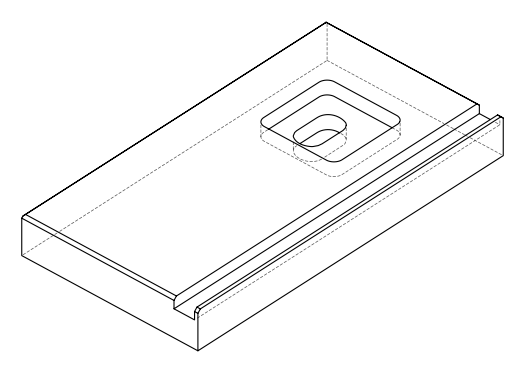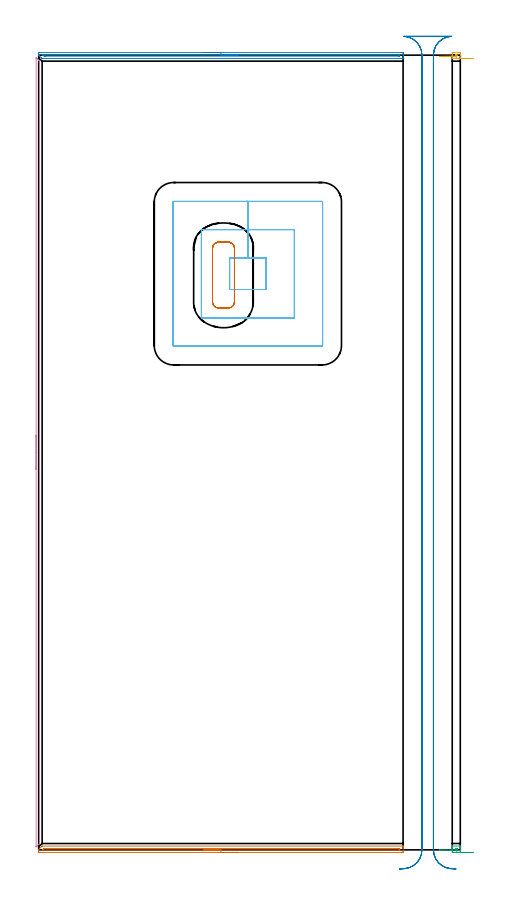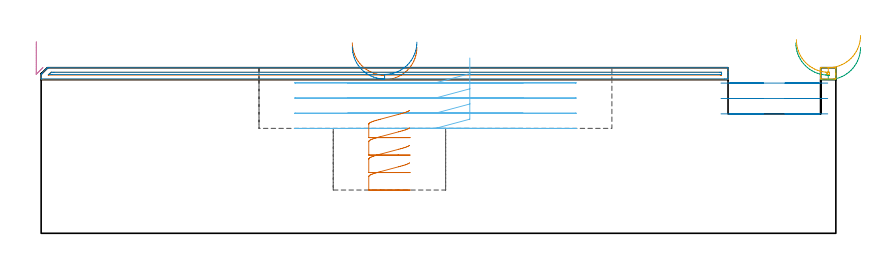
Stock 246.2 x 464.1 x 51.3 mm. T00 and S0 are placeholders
(PLAN: 8 operations, 1 tool changes, 24.7 min)
(1 AREA_MILL | FG_CHAMFER_SURFACE | UGT0205_001 | 3.55 min | 1477 mm3)
(2 AREA_MILL_1 | FG_CHAMFER_SURFACE_1 | UGT0205_001 | 3.54 min | 1321 mm3)
(3 AREA_MILL_2 | FG_CHAMFER_SURFACE_2 | UGT0205_001 | 0.23 min | 50 mm3)
(4 AREA_MILL_3 | FG_CHAMFER_SURFACE_3 | UGT0205_001 | 3.82 min | 917 mm3)
(5 AREA_MILL_4 | FG_CHAMFER_SURFACE_4 | UGT0205_001 | 0.22 min | 44 mm3)
(6 MILL_RECTANGULAR_POCKET | POCKET_RECTANGULAR_STRAIGHT | UGT0201_105 | Follow Part, ap 5.5, ae 75% | 5.84 min | 216826 mm3)
(7 MILL_RECTANGULAR_POCKET_1 | POCKET_RECTANGULAR_STRAIGHT_1 | UGT0201_105 | Follow Part, ap 5.5, ae 75% | 1.31 min | 36681 mm3)
(8 MILL_RECTANGULAR_SLOT | SLOT_RECTANGULAR | UGT0201_105 | Follow Part, ap 5.5, ae 75% | 6.22 min | 190421 mm3)
(TOOL UGT0205_001 | Chamfer Mill 20 x 3 x 45 deg. | D20 FL50 Z2)
(TOOL UGT0201_105 | End Mill 22 mm | D22 FL25 Z2)
(OP 1 AREA_MILL)
G17 G21 G94 G90
T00 M6
G54
G17 G0 G90 X116.4 Y-1.5 S1061 M3
G43 Z61.3 H0
Z57.6
G94 G1 X116.362 Z56.728 F250.
X116.248 Z55.864
X116.059 Z55.012
X115.797 Z54.18
X115.463 Z53.374
X115.06 Z52.6
X114.591 Z51.864
X114.06 Z51.172
X113.471 Z50.529
X112.828 Z49.94
X112.136 Z49.408
X111.4 Z48.94
X110.626 Z48.537
X109.82 Z48.203
X108.988 Z47.941
X108.136 Z47.752
X107.272 Z47.638
X106.4 Z47.6
X0.61
X0.425 Y-1.499 Z47.601
X0.163 Y-1.496 Z47.604
X0.002 Y-1.491 Z47.605
X0. Y-0.98 Z48.115
Y0.128 Z49.227
X0.002 Y0.194 Z49.292
X0.014 Y0.216 Z49.313
X1.976 Y2.177 Z51.276
X2.012 Y2.2 Z51.3
X212.641
X212.79 Y2.205 Z51.295
X212.792 Y2.173 Z51.264
X212.8 Y1.819 Z50.919
Y1.441 Z50.541
Y0.793 Z49.888
Y-0.417 Z48.68
X212.796 Y-0.98 Z48.115
X212.792 Y-1.49 Z47.605
X212.708 Y-1.493 Z47.603
X212.19 Y-1.5 Z47.6
X106.4
Y-0.086 Z49.014
X2.387
X2.202 Y-0.079 Z49.021
X2.207 Y-0.054 Z49.046
X2.216 Y-0.041 Z49.059
X2.276 Y0.025 Z49.125
X2.72 Y0.471 Z49.571
X2.884 Y0.634 Z49.734
X2.962 Y0.709 Z49.809
X3.014 Y0.756 Z49.856
X3.041 Y0.779 Z49.879
X3.065 Y0.78 Z49.88
X3.284 Y0.786 Z49.886
X210.405
X210.627 Y0.784 Z49.884
X210.734 Y0.781 Z49.881
X210.78 Y0.779 Z49.879
X210.79 Y0.75 Z49.85
X210.794 Y0.649 Z49.749
X210.798 Y0.402 Z49.502
X210.795 Y0.154 Z49.254
X210.79 Y-0.041 Z49.059
X210.781 Y-0.079 Z49.021
X210.734 Y-0.081 Z49.019
X210.624 Y-0.084 Z49.016
X210.405 Y-0.086 Z49.014
X106.4
X105.528 Z49.052
X104.663 Z49.166
X103.812 Z49.355
X102.98 Z49.617
X102.174 Z49.951
X101.4 Z50.354
X100.664 Z50.823
X99.972 Z51.354
X99.329 Z51.943
X98.74 Z52.586
X98.208 Z53.278
X97.74 Z54.014
X97.337 Z54.788
X97.003 Z55.594
X96.741 Z56.426
X96.552 Z57.278
X96.438 Z58.143
X96.4 Z59.014
G0 Z61.3
M5
M2
(OP 2 AREA_MILL_1)
G17 G21 G94 G90
T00 M6
G54
G17 G0 G90 X96.4 Y465.6 S1061 M3
G43 Z61.3 H0
Z57.8
G94 G1 X96.438 Z56.928 F250.
X96.552 Z56.064
X96.741 Z55.212
X97.003 Z54.38
X97.337 Z53.574
X97.74 Z52.8
X98.209 Z52.064
X98.74 Z51.372
X99.329 Z50.729
X99.972 Z50.14
X100.664 Z49.608
X101.4 Z49.14
X102.174 Z48.737
X102.98 Z48.403
X103.812 Z48.141
X104.664 Z47.952
X105.528 Z47.838
X106.4 Z47.8
X211.754
X212.19 Y465.599 Z47.801
X212.621 Y465.594 Z47.802
X212.79 Y465.59 Z47.804
X212.8 Y465.17 Z48.224
Y464.612 Z48.785
Y464.29 Z49.106
Y463.732 Z49.664
Y463.41 Z49.985
X212.799 Y462.413 Z50.986
X212.79 Y462.106 Z51.293
X212.637 Y462.1 Z51.3
X2.395
X2.006 Y462.098 Z51.282
X1.864 Y462.233 Z51.16
X1.502 Y462.597 Z50.802
X0.312 Y463.787 Z49.611
X0.248 Y463.85 Z49.547
X0.074 Y464.026 Z49.374
X0.014 Y464.087 Z49.313
X0.001 Y464.106 Z49.292
X0. Y465.408 Z47.992
X0.01 Y465.593 Z47.805
X0.049 Y465.6 Z47.8
X106.4
Y464.186 Z49.214
X210.405
X210.512 Y464.185 Z49.215
X210.767 Y464.179 Z49.221
X210.79 Y464.178 Z49.222
X210.794 Y464.159 Z49.241
X210.798 Y464.128 Z49.272
X210.799 Y464.099 Z49.301
X210.8 Y463.901 Z49.499
X210.798 Y463.655 Z49.745
X210.795 Y463.591 Z49.809
X210.79 Y463.54 Z49.86
X210.781 Y463.521 Z49.879
X210.299 Y463.514 Z49.886
X3.969
X3.288 Y463.516 Z49.884
X3.178 Y463.518 Z49.882
X3.171 Y463.52 Z49.88
X2.395 Y464.16 Z49.24
X2.39 Y464.172 Z49.228
X2.395 Y464.179 Z49.221
X2.506 Y464.181 Z49.219
X3.394 Y464.186 Z49.214
X106.4
X107.272 Z49.252
X108.137 Z49.366
X108.988 Z49.555
X109.82 Z49.817
X110.626 Z50.151
X111.4 Z50.554
X112.136 Z51.023
X112.828 Z51.554
X113.471 Z52.143
X114.06 Z52.786
X114.592 Z53.478
X115.06 Z54.214
X115.463 Z54.988
X115.797 Z55.794
X116.059 Z56.626
X116.248 Z57.478
X116.362 Z58.343
X116.4 Z59.214
G0 Z61.3
M5
M2
(OP 3 AREA_MILL_2)
G17 G21 G94 G90
T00 M6
G54
G17 G0 G90 X253.85 Y-1.5 S1061 M3
G43 Z61.3 H0
Z57.6
G94 G1 X253.812 Z56.728 F250.
X253.698 Z55.864
X253.509 Z55.012
X253.247 Z54.18
X252.913 Z53.374
X252.51 Z52.6
X252.042 Z51.864
X251.51 Z51.172
X250.921 Z50.529
X250.278 Z49.94
X249.586 Z49.408
X248.85 Z48.94
X248.076 Z48.537
X247.27 Z48.203
X246.438 Z47.941
X245.587 Z47.752
X244.722 Z47.638
X243.85 Z47.6
X242.07
X241.886 Y-1.498 Z47.602
X241.502 Y-1.491 Z47.605
X241.5 Y-1.229 Z47.869
Y-0.98 Z48.117
Y-0.342 Z48.754
Y-0.093 Z49.003
Y0.406 Z49.505
Y1.181 Z50.28
Y1.68 Z50.778
Y1.907 Z51.006
X241.507 Y2.179 Z51.271
X241.51 Y2.204 Z51.296
X241.623 Y2.2 Z51.3
X246.075
X246.19 Y2.197 Z51.289
X246.193 Y2.179 Z51.271
X246.2 Y1.907 Z51.006
Y1.181 Z50.28
Y0.405 Z49.504
Y-0.093 Z49.003
Y-0.342 Z48.754
Y-0.98 Z48.117
Y-1.229 Z47.869
X246.198 Y-1.491 Z47.605
X245.814 Y-1.5 Z47.6
X243.85
X243.843 Y-0.086 Z49.014
X243.629 Y-0.082 Z49.018
X243.525 Y-0.079 Z49.021
X243.509 Y-0.076 Z49.024
X243.506 Y-0.059 Z49.041
X243.503 Y-0.03 Z49.07
X243.501 Y0.042 Z49.142
X243.502 Y0.253 Z49.353
X243.51 Y0.54 Z49.64
X243.527 Y0.779 Z49.879
X243.858 Y0.786 Z49.886
X244.071 Y0.782 Z49.882
X244.175 Y0.779 Z49.879
X244.191 Y0.776 Z49.876
X244.194 Y0.759 Z49.859
X244.197 Y0.73 Z49.83
X244.199 Y0.658 Z49.758
X244.2 Y0.445 Z49.545
X244.199 Y0.176 Z49.276
X244.197 Y0.001 Z49.101
X244.194 Y-0.048 Z49.052
X244.19 Y-0.074 Z49.026
X244.176 Y-0.079 Z49.021
X243.843 Y-0.086 Z49.014
X242.971 Y-0.089 Z49.049
X242.105 Y-0.092 Z49.16
X241.253 Y-0.096 Z49.345
X240.42 Y-0.099 Z49.604
X239.613 Y-0.102 Z49.935
X238.837 Y-0.105 Z50.335
X238.1 Y-0.108 Z50.801
X237.406 Y-0.11 Z51.329
X236.76 Y-0.113 Z51.916
X236.168 Y-0.115 Z52.557
X235.635 Y-0.117 Z53.247
X235.163 Y-0.119 Z53.981
X234.757 Y-0.121 Z54.753
X234.42 Y-0.122 Z55.558
X234.155 Y-0.123 Z56.389
X233.963 Y-0.124 Z57.24
X233.846 Z58.104
X233.804 Z58.976
G0 Z61.3
M5
M2
(OP 4 AREA_MILL_3)
G17 G21 G94 G90
T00 M6
G54
G17 G0 G90 X-1.5 Y222.15 S1061 M3
G43 Z61.3 H0
Z59.3
G94 G1 Y222.188 Z58.428 F250.
Y222.302 Z57.563
Y222.491 Z56.712
Y222.753 Z55.88
Y223.087 Z55.074
Y223.49 Z54.3
Y223.958 Z53.564
Y224.49 Z52.872
Y225.079 Z52.229
Y225.722 Z51.64
Y226.414 Z51.108
Y227.15 Z50.64
Y227.924 Z50.237
Y228.73 Z49.903
Y229.562 Z49.641
Y230.414 Z49.452
Y231.278 Z49.338
Y232.15 Z49.3
Y462.342
X-1.495 Y462.566 Z49.304
X-1.493 Y462.581 Z49.305
X-1.465 Y462.566 Z49.334
X-1.414 Y462.515 Z49.384
X-1.168 Y462.268 Z49.632
X-0.944 Y462.046 Z49.852
X-0.869 Y461.969 Z49.93
X-0.724 Y461.825 Z50.075
X-0.648 Y461.75 Z50.148
X-0.571 Y461.671 Z50.228
X-0.43 Y461.53 Z50.369
X-0.352 Y461.454 Z50.444
X-0.273 Y461.373 Z50.526
X-0.135 Y461.236 Z50.664
X-0.056 Y461.157 Z50.741
X0.434 Y460.666 Z51.233
X0.493 Y460.604 Z51.292
X0.5 Y460.181 Z51.3
Y4.119
X0.493 Y3.696 Z51.292
X0.434 Y3.634 Z51.233
X0.389 Y3.588 Z51.187
X-0.869 Y2.331 Z49.93
X-1.389 Y1.811 Z49.409
X-1.491 Y1.712 Z49.305
X-1.498 Y1.828 Z49.302
X-1.5 Y1.883 Z49.3
Y1.995
Y232.15
Y233.022 Z49.338
Y233.886 Z49.452
Y234.738 Z49.641
Y235.57 Z49.903
Y236.376 Z50.237
Y237.15 Z50.64
Y237.886 Z51.108
Y238.578 Z51.64
Y239.221 Z52.229
Y239.81 Z52.872
Y240.342 Z53.564
Y240.81 Z54.3
Y241.213 Z55.074
Y241.547 Z55.88
Y241.809 Z56.712
Y241.998 Z57.563
Y242.112 Z58.428
Y242.15 Z59.3
G0 Z61.3
M5
M2
(OP 5 AREA_MILL_4)
G17 G21 G94 G90
T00 M6
G54
G17 G0 G90 X253.85 Y462.1 S1061 M3
G43 Z61.3 H0
G94 G1 X253.812 Z60.428 F250.
X253.698 Z59.563
X253.509 Z58.712
X253.247 Z57.88
X252.913 Z57.074
X252.51 Z56.3
X252.041 Z55.564
X251.51 Z54.872
X250.921 Z54.229
X250.278 Z53.639
X249.586 Z53.108
X248.85 Z52.64
X248.076 Z52.237
X247.27 Z51.903
X246.438 Z51.641
X245.586 Z51.452
X244.722 Z51.338
X243.85 Z51.3
X241.625
X241.51 Y462.106 Z51.292
X241.5 Y462.342 Z51.057
Y463.795 Z49.604
Y464.29 Z49.106
Y464.537 Z48.859
Y465.17 Z48.227
Y465.417 Z47.98
X241.502 Y465.591 Z47.805
X241.843 Y465.6 Z47.8
X245.63
X245.858 Y465.599 Z47.801
X246.198 Y465.591 Z47.805
X246.2 Y465.417 Z47.98
Y464.29 Z49.106
Y463.795 Z49.604
Y462.342 Z51.057
X246.19 Y462.106 Z51.292
X246.075 Y462.1 Z51.3
X243.85
Y463.517 Z49.883
X243.742
X243.515 Y463.521 Z49.879
X243.51 Y463.594 Z49.806
X243.503 Y463.753 Z49.647
X243.506 Y464.004 Z49.396
X243.51 Y464.13 Z49.27
X243.519 Y464.18 Z49.22
X243.534 Y464.181 Z49.219
X243.627 Y464.184 Z49.216
X243.814 Y464.186 Z49.214
X243.85 Y464.185 Z49.215
X243.957 Y464.184 Z49.216
X244.185 Y464.179 Z49.221
X244.19 Y464.106 Z49.294
X244.196 Y463.948 Z49.452
X244.19 Y463.677 Z49.723
X244.18 Y463.521 Z49.879
X243.85 Y463.517 Z49.883
X242.979 Y463.506 Z49.932
X242.116 Y463.494 Z50.057
X241.267 Y463.484 Z50.257
X240.438 Y463.473 Z50.53
X239.637 Y463.462 Z50.875
X238.868 Y463.453 Z51.287
X238.139 Y463.443 Z51.765
X237.453 Y463.434 Z52.305
X236.818 Y463.426 Z52.903
X236.237 Y463.419 Z53.554
X235.715 Y463.412 Z54.253
X235.256 Y463.406 Z54.994
X234.863 Y463.401 Z55.773
X234.54 Y463.397 Z56.584
X234.288 Y463.393 Z57.419
X234.11 Y463.391 Z58.273
X234.008 Y463.39 Z59.139
X233.981 Y463.389 Z60.011
G0 Z61.3
M5
M2
(OP 6 MILL_RECTANGULAR_POCKET)
G17 G21 G94 G90
T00 M6
G54
G17 G0 G90 X132.8 Y327.613 S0 M3
G43 Z61.3 H0
Z54.3
G94 G1 Y345.7 Z49.454 F250.
X122.15 Z46.6
X111.5 F500.
Y327.2
X132.8
Y345.7
X122.15
Y362.2
X95.
Y310.7
X149.3
Y362.2
X122.15
Y378.7
X78.8
G3 X78.5 Y378.4 R0.3
G1 Y294.5
G3 X78.8 Y294.2 R0.3
G1 X165.5
G3 X165.8 Y294.5 R0.3
G1 Y378.4
G3 X165.5 Y378.7 R0.3
G1 X122.15
X121.15
G0 X132.8 Y327.613 Z49.6
G1 Y345.7 Z44.754 F250.
X122.15 Z41.9
X111.5 F500.
Y327.2
X132.8
Y345.7
X122.15
Y362.2
X95.
Y310.7
X149.3
Y362.2
X122.15
Y378.7
X78.8
G3 X78.5 Y378.4 R0.3
G1 Y294.5
G3 X78.8 Y294.2 R0.3
G1 X165.5
G3 X165.8 Y294.5 R0.3
G1 Y378.4
G3 X165.5 Y378.7 R0.3
G1 X122.15
X121.15
G0 X132.8 Y327.613 Z44.9
G1 Y345.7 Z40.054 F250.
X122.15 Z37.2
X111.5 F500.
Y327.2
X132.8
Y345.7
X122.15
Y362.2
X95.
Y310.7
X149.3
Y362.2
X122.15
Y378.7
X78.8
G3 X78.5 Y378.4 R0.3
G1 Y294.5
G3 X78.8 Y294.2 R0.3
G1 X165.5
G3 X165.8 Y294.5 R0.3
G1 Y378.4
G3 X165.5 Y378.7 R0.3
G1 X122.15
X121.15
G0 X132.8 Y327.613 Z40.2
G1 Y345.7 Z35.354 F250.
X122.15 Z32.5
X111.5 F500.
Y327.2
X132.8
Y345.7
X122.15
Y362.2
X95.
Y310.7
X149.3
Y362.2
X122.15
Y378.7
X78.8
G3 X78.5 Y378.4 R0.3
G1 Y294.5
G3 X78.8 Y294.2 R0.3
G1 X165.5
G3 X165.8 Y294.5 R0.3
G1 Y378.4
G3 X165.5 Y378.7 R0.3
G1 X122.15
X121.15
G0 Z61.3
M5
M2
(OP 7 MILL_RECTANGULAR_POCKET_1)
G17 G21 G94 G90
T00 M6
G54
G17 G0 G90 X114.114 Y352.357 S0 M3
G43 Z61.3 H0
Z38.057
G94 G1 X114.086 Y352.454 Z38.03 F250.
X113.866 Y352.95 Z37.884
X113.575 Y353.409 Z37.739
X113.22 Y353.82 Z37.593
X112.809 Y354.175 Z37.448
X112.35 Y354.466 Z37.302
X111.854 Y354.686 Z37.157
X111.331 Y354.832 Z37.011
X110.792 Y354.9 Z36.866
X105.008 Z35.316
X104.469 Y354.832 Z35.17
X103.946 Y354.686 Z35.025
X103.45 Y354.466 Z34.879
X102.991 Y354.175 Z34.734
X102.58 Y353.82 Z34.588
X102.225 Y353.409 Z34.443
X101.934 Y352.95 Z34.297
X101.714 Y352.454 Z34.152
X101.568 Y351.931 Z34.006
X101.5 Y351.392 Z33.861
Y351.2 Z33.809
Y335.65 Z29.643
Y320.1 F500.
G3 X105.2 Y316.4 R3.7
G1 X110.6
G3 X114.3 Y320.1 R3.7
G1 Y351.2
G3 X110.6 Y354.9 R3.7
G1 X105.2
G3 X101.5 Y351.2 R3.7
G1 Y335.65
Y334.65
G0 X114.114 Y352.357 Z32.643
G1 X114.086 Y352.454 Z32.616 F250.
X113.866 Y352.95 Z32.47
X113.575 Y353.409 Z32.325
X113.22 Y353.82 Z32.179
X112.809 Y354.175 Z32.034
X112.35 Y354.466 Z31.888
X111.854 Y354.686 Z31.743
X111.331 Y354.832 Z31.597
X110.792 Y354.9 Z31.452
X105.008 Z29.902
X104.469 Y354.832 Z29.756
X103.946 Y354.686 Z29.611
X103.45 Y354.466 Z29.465
X102.991 Y354.175 Z29.32
X102.58 Y353.82 Z29.174
X102.225 Y353.409 Z29.029
X101.934 Y352.95 Z28.883
X101.714 Y352.454 Z28.738
X101.568 Y351.931 Z28.592
X101.5 Y351.392 Z28.447
Y351.2 Z28.395
Y335.65 Z24.229
Y320.1 F500.
G3 X105.2 Y316.4 R3.7
G1 X110.6
G3 X114.3 Y320.1 R3.7
G1 Y351.2
G3 X110.6 Y354.9 R3.7
G1 X105.2
G3 X101.5 Y351.2 R3.7
G1 Y335.65
Y334.65
G0 X114.114 Y352.357 Z27.229
G1 X114.086 Y352.454 Z27.201 F250.
X113.866 Y352.95 Z27.056
X113.575 Y353.409 Z26.91
X113.22 Y353.82 Z26.765
X112.809 Y354.175 Z26.619
X112.35 Y354.466 Z26.474
X111.854 Y354.686 Z26.328
X111.331 Y354.832 Z26.183
X110.792 Y354.9 Z26.037
X105.008 Z24.487
X104.469 Y354.832 Z24.342
X103.946 Y354.686 Z24.196
X103.45 Y354.466 Z24.051
X102.991 Y354.175 Z23.905
X102.58 Y353.82 Z23.76
X102.225 Y353.409 Z23.614
X101.934 Y352.95 Z23.469
X101.714 Y352.454 Z23.323
X101.568 Y351.931 Z23.178
X101.5 Y351.392 Z23.032
Y351.2 Z22.981
Y335.65 Z18.814
Y320.1 F500.
G3 X105.2 Y316.4 R3.7
G1 X110.6
G3 X114.3 Y320.1 R3.7
G1 Y351.2
G3 X110.6 Y354.9 R3.7
G1 X105.2
G3 X101.5 Y351.2 R3.7
G1 Y335.65
Y334.65
G0 X114.114 Y352.357 Z21.814
G1 X114.086 Y352.454 Z21.787 F250.
X113.866 Y352.95 Z21.642
X113.575 Y353.409 Z21.496
X113.22 Y353.82 Z21.351
X112.809 Y354.175 Z21.205
X112.35 Y354.466 Z21.06
X111.854 Y354.686 Z20.914
X111.331 Y354.832 Z20.769
X110.792 Y354.9 Z20.623
X105.008 Z19.073
X104.469 Y354.832 Z18.928
X103.946 Y354.686 Z18.782
X103.45 Y354.466 Z18.637
X102.991 Y354.175 Z18.491
X102.58 Y353.82 Z18.346
X102.225 Y353.409 Z18.2
X101.934 Y352.95 Z18.055
X101.714 Y352.454 Z17.909
X101.568 Y351.931 Z17.764
X101.5 Y351.392 Z17.618
Y351.2 Z17.567
Y335.65 Z13.4
Y320.1 F500.
G3 X105.2 Y316.4 R3.7
G1 X110.6
G3 X114.3 Y320.1 R3.7
G1 Y351.2
G3 X110.6 Y354.9 R3.7
G1 X105.2
G3 X101.5 Y351.2 R3.7
G1 Y335.65
Y334.65
G0 Z61.3
M5
M2
(OP 8 MILL_RECTANGULAR_SLOT)
G17 G21 G94 G90
T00 M6
G54
G17 G0 G90 X243.68 Y-11.191 S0 M3
G43 Z61.3 H0
Z46.533
G94 G1 X240.688 Y-10.97 F250.
G2 X230.5 Y0. R11. F500.
G1 Y464.1
G2 X241.031 Y475.09 R11.
G1 X213.269
G2 X223.8 Y464.1 R11.
G1 Y0.
G2 X213.612 Y-10.97 R11.
G1 X210.62 Y-11.191 F250.
G0 X243.68 Z41.767
G1 X240.688 Y-10.97
G2 X230.5 Y0. R11. F500.
G1 Y464.1
G2 X241.031 Y475.09 R11.
G1 X213.269
G2 X223.8 Y464.1 R11.
G1 Y0.
G2 X213.612 Y-10.97 R11.
G1 X210.62 Y-11.191 F250.
G0 X243.68 Z37.
G1 X240.688 Y-10.97
G2 X230.5 Y0. R11. F500.
G1 Y464.1
G2 X241.031 Y475.09 R11.
G1 X213.269
G2 X223.8 Y464.1 R11.
G1 Y0.
G2 X213.612 Y-10.97 R11.
G1 X210.62 Y-11.191 F250.
G0 Z61.3
M5
M2
